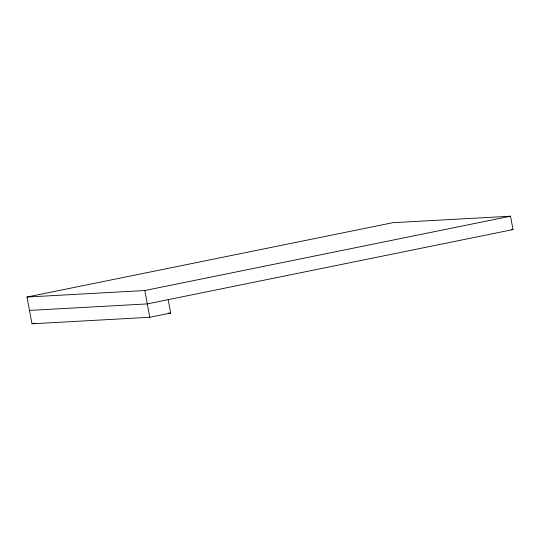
<?xml version="1.0" encoding="UTF-8"?>
<svg xmlns="http://www.w3.org/2000/svg" width="540" height="540" viewBox="0 0 540 540"><rect width="100%" height="100%" fill="white"/><g stroke="black" fill="none" stroke-linecap="round" stroke-linejoin="round"><path stroke-width="0.81" d="M168.197 299.653L170.681 313.038L149.783 317.284L31.961 323.798L27 297.041L392.702 222.716L510.523 216.203L513 229.581L147.299 303.905L29.477 310.419M27 297.041L144.821 290.52L510.523 216.203M32.764 323.635L35.174 323.143M511.319 229.675L513 229.581M168.156 313.173L170.681 313.038M144.821 290.52L149.783 317.284"/></g></svg>
